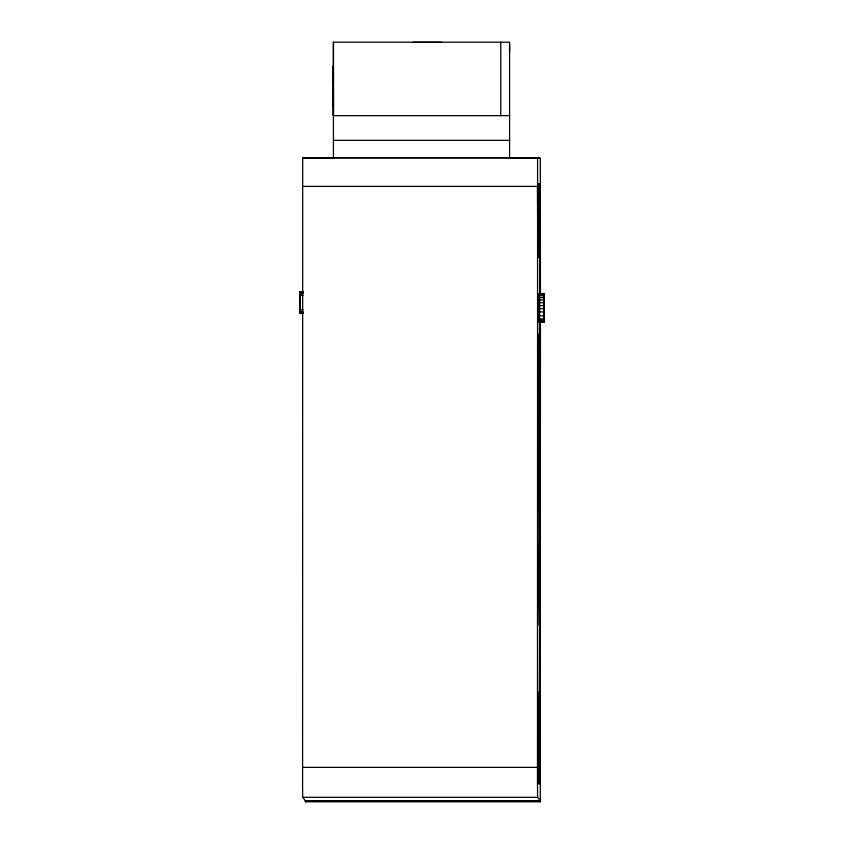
<?xml version="1.0" encoding="UTF-8"?>
<svg xmlns="http://www.w3.org/2000/svg" width="844" height="844" viewBox="0 0 844 844"><rect width="100%" height="100%" fill="white"/><g stroke="black" fill="none" stroke-linecap="round" stroke-linejoin="round"><path stroke-width="1.27" d="M299.947 306.594L299.947 304.009M302.996 313.504L299.905 313.504L299.905 293.332L299.989 298.839M303.059 291.613L299.958 291.613L299.968 294.102M540.445 322.545L540.276 801.8L305.38 801.8L305.338 800.65L302.701 797.316L302.595 788.296L302.701 157.638L537.596 157.638L540.308 158.239L540.445 293.564M333.401 77.047L333.412 65.579L333.422 66.381M333.412 72.362L333.422 106.734M509.597 115.66L333.422 115.66L333.422 42.2L509.597 42.2L509.597 157.933L333.422 157.933L333.422 42.2M509.597 52.075L509.597 44.015M540.054 734.997L540.033 736.084L540.012 695.097L539.706 784.445L538.145 782.81L537.839 699.739L537.828 740.431M538.461 783.137L537.807 738.743M538.683 745.062L539.179 692.217L539.179 745.558L539.854 538.556L539.854 421.114L538.778 334.182L538.05 536.752L539.094 625.33L539.854 538.556M539.063 308.672L539.063 305.602L543.979 305.602L543.979 308.672L539.063 308.672L539.126 316.658M539.59 717.843L539.622 700.826L539.632 713.317L538.926 713.317L538.894 698.02L538.852 731.252L539.569 731.252L539.569 717.432L538.883 717.843L538.999 711.081L539.548 710.964L538.999 709.34L538.883 715.564L539.601 715.564L539.527 709.34M539.147 308.45L539.168 299.852M539.211 308.377L539.211 317.207M539.39 766.51L539.39 784.129L537.47 782.124L537.596 157.638M539.495 714.836L538.978 715.311L538.968 712.431L539.559 716.925L539.021 716.767L539.031 731.801L539.559 731.801L539.548 716.767M538.978 715.311L539.527 711.081L539.548 713.264M539.495 731.801L538.968 729.121M538.999 711.081L538.989 712.136L539.654 712.083L539.601 698.02L539.559 731.252M540.097 258.528L540.044 262.03L540.033 221.033L539.78 293.701M543.979 313.198L544.011 306.235L544.021 308.26M544.042 316.658L544.095 293.817L539.189 293.817L539.084 303.017M300 306.594L299.958 301.825M299.884 295.073L299.873 309.653L302.975 309.653M300 310.972L299.926 305.961M539.126 309.801L539.105 304.315L539.073 310.518L539.105 306.741M539.073 306.435L539.073 307.332L539.168 294.989M539.084 300L539.073 302.711L543.979 302.711L544 297.626L539.094 297.626L539.084 300L543.99 300M539.105 319.591L539.158 308.377M544.021 319.591L544.074 308.377M544.116 298.069L544.095 295.79L544.032 310.518M539.158 312.354L539.189 322.26L544.095 322.26L544.127 313.05M302.996 291.834L299.905 291.834L299.926 299.356M333.391 88.546L333.422 115.66L333.296 66.602L333.412 84.136M539.211 319.422L539.189 322.26M539.168 298.069L539.189 295.79L539.2 298.069M539.179 319.19L539.189 320.277L539.2 317.829M538.989 724.701L539.021 718.74M539.516 724.701L539.548 718.74M544.085 294.989L544.137 308.45M544.116 319.422L544.095 322.26M543.99 303.017L544.095 293.817M544.085 319.19L544.095 320.277L544.116 317.829C546.954 323.927 536.003 323.938 539.168 317.829M300 304.557L299.979 299.831L300 301.445M299.905 313.504L299.958 308.609M299.947 309.231L299.979 313.356L299.915 310.128L299.905 311.995L299.915 311.162M539.116 320.625L539.094 322.06M544.032 320.625L544.011 322.06M539.2 357.539L539.738 298.797M539.105 296.793L539.126 293.533L544.032 293.533L544.021 296.793M538.926 715.501L539.643 715.501L539.632 713.317M539.126 293.533L539.116 294.398L544.021 294.398L544.032 293.533M299.968 301.677L300 302.838M305.38 801.8L305.422 800.956M413.138 42.284L441.623 42.284M333.422 140.315L509.597 140.315M334.277 158.239L305.412 158.239L302.701 157.638M508.805 158.239L540.308 158.239M302.553 186.397L537.449 186.397L537.871 257.958L537.85 216.961L537.776 249.012M538.525 220.347L539.696 220.347M539.696 230.961L540.192 251.649M538.525 251.122L539.759 251.122M538.525 251.238L540.192 251.206M539.696 251.649L540.023 239.981M538.525 251.923L539.759 251.923L539.759 232.089M539.696 256.755L538.525 256.755L538.525 183.939L539.696 183.939L539.696 257.146M299.905 291.834L303.007 292.056M303.07 292.267L299.968 292.267L299.958 291.613M302.985 292.731L299.884 292.731L299.926 295.411L302.975 295.411M299.884 293.849L302.985 293.849M539.211 299.852L539.2 294.113L544.106 294.113M539.105 295.759L544.011 295.759M299.884 311.341L302.985 311.341M539.063 311.911L543.969 311.911M299.884 312.544L302.985 312.544M299.968 312.871L303.07 312.871M299.989 313.208L303.091 313.208M299.894 313.261L303.08 313.356M539.073 320.298L543.99 320.298M539.084 321.279L543.99 321.279M539.094 321.87L544 321.87M538.915 698.589L539.622 698.589M538.852 698.716L539.559 698.716M539.643 700.298L538.883 700.372L538.936 707.694L539.643 707.694M538.862 700.71L539.569 700.71M538.905 700.826L539.622 700.826M538.936 701.733L539.654 701.733M538.926 702.197L539.632 702.197M538.947 703.411L539.654 703.411M538.936 704.487L539.643 704.487M538.947 705.331L539.654 705.331M538.947 707.483L539.664 707.483M538.989 709.677L539.516 709.677M538.999 709.34L539.538 709.751M538.947 709.931L539.654 709.931M538.978 710.659L539.506 710.659M539.031 715.026L539.021 710.964L539.643 710.933M538.989 711.344L539.538 711.323M539.031 712.79L539.559 715.026M538.936 713.94L539.654 713.94M538.905 714.868L539.622 714.868M538.862 715.079L539.569 715.079M538.862 717.432L539.622 717.294M539.021 719.056L539.559 719.056M538.978 729.965L539.559 729.965M302.553 767.365L537.449 767.365M302.701 797.316L537.596 797.316L540.308 800.956M305.338 800.65L540.234 800.65L540.276 801.8M539.179 692.713L538.683 692.217L538.683 745.558M538.145 782.81L537.47 782.124L537.596 797.316M299.905 292.056L299.979 296.033M539.01 709.751L539.021 710.964M539.548 710.964L539.559 712.79M300 296.539L300 302.131M544.074 312.354L544.063 317.207M539.211 298.523L539.221 308.45M300.01 300.812L300.01 303.154M538.989 188.286L538.989 207.772M500.787 42.2L500.787 115.66M300 310.307L299.979 311.858L299.968 310.307M543.979 315.783L539.063 315.783L539.073 318.937L543.979 318.937L543.979 315.783"/></g></svg>
